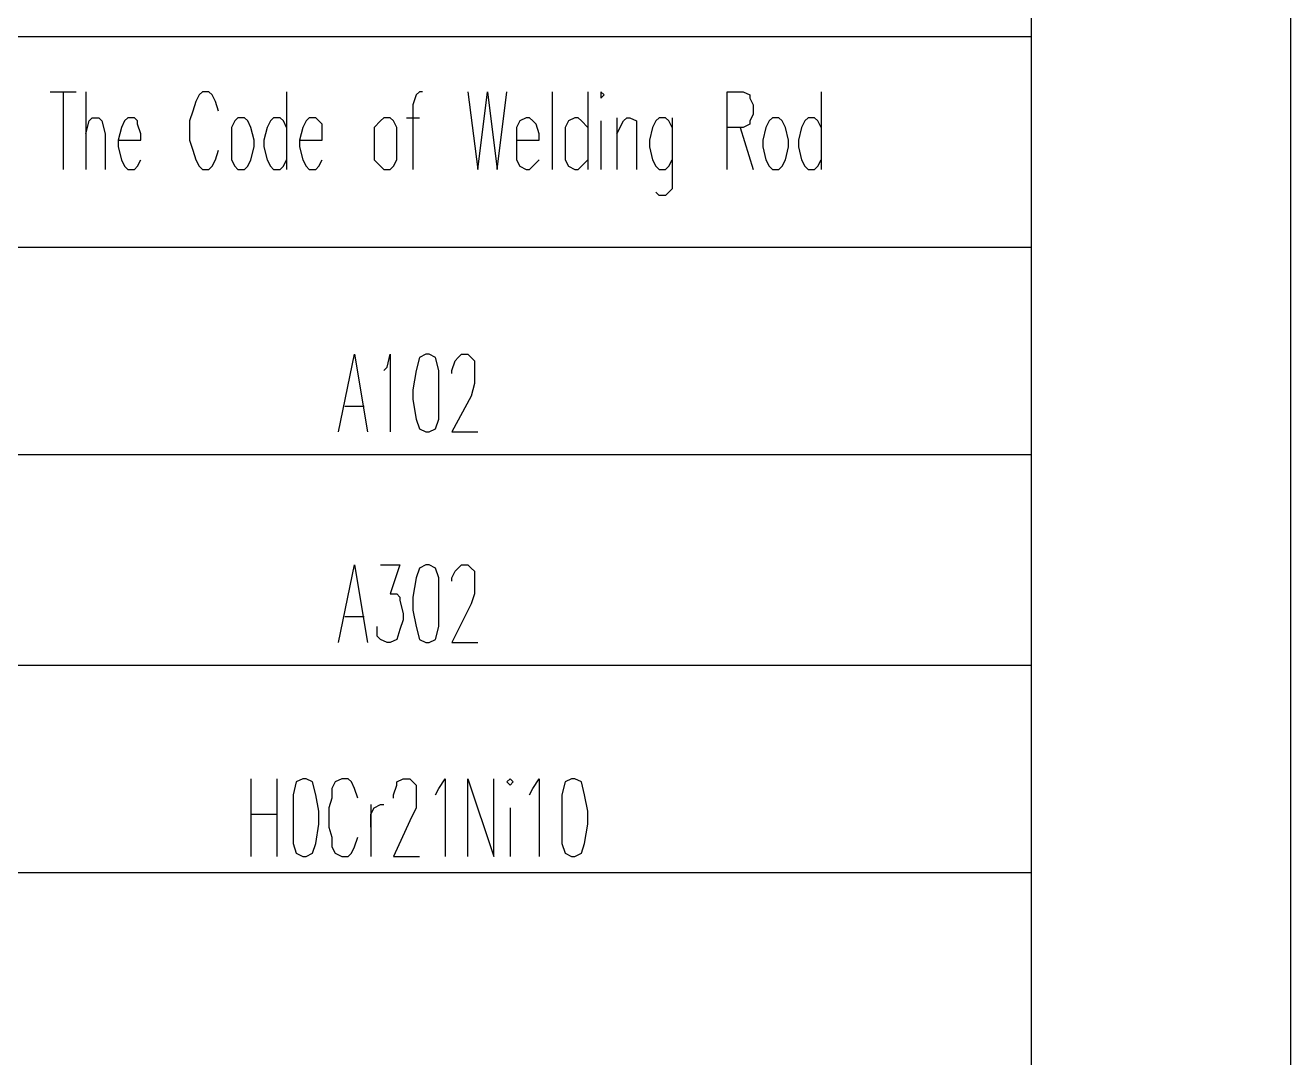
# Model space of a CAD drawing. Extents: x 13.06 to 16.25, y 9.33 to 13.85.
# Drawn here: x 15.9896 to 16.25, y 13.1159 to 13.3283 of the extents above; entities that cross this region are included whole.
import ezdxf

# ---------------------------------------------------------------- set-up
doc = ezdxf.new("R2010")
doc.units = 0
doc.header["$MEASUREMENT"] = 0
doc.linetypes.add('AUSGEZOGEN', pattern=[0])
doc.layers.get('0').update_dxf_attribs({"linetype": 'AUSGEZOGEN'})

msp = doc.modelspace()

# ---------------------------------------------------------------- linework, layer by layer
for points in [[(13.056, 9.33067), (16.25, 9.33067), (16.25, 9.33067), (16.25, 13.85267), (16.25, 13.85267), (13.056, 13.85267), (13.056, 13.85267), (13.056, 9.33067), (13.056, 9.33067)], [(13.19, 9.384), (16.19667, 9.384), (16.19667, 9.384), (16.19667, 13.79933), (16.19667, 13.79933), (13.19, 13.79933), (13.19, 13.79933), (13.19, 9.384), (13.19, 9.384)], [(16.19667, 12.81), (16.19667, 13.79933)], [(15.71267, 13.326), (16.19667, 13.326)], [(15.99467, 13.31467), (16, 13.31467)], [(15.99733, 13.31467), (15.99733, 13.29867)], [(16.002, 13.31467), (16.002, 13.29867)], [(16.02933, 13.31067), (16.02867, 13.31267), (16.02867, 13.31267), (16.028, 13.314), (16.028, 13.314), (16.02733, 13.31467), (16.02733, 13.31467), (16.026, 13.31467), (16.026, 13.31467), (16.02533, 13.314), (16.02533, 13.314), (16.02467, 13.31267), (16.02467, 13.31267), (16.024, 13.31067), (16.024, 13.31067), (16.02333, 13.30867), (16.02333, 13.30867), (16.02333, 13.30467), (16.02333, 13.30467), (16.024, 13.30267), (16.024, 13.30267), (16.02467, 13.30067), (16.02467, 13.30067), (16.02533, 13.29933), (16.02533, 13.29933), (16.026, 13.29867), (16.026, 13.29867), (16.02733, 13.29867), (16.02733, 13.29867), (16.028, 13.29933), (16.028, 13.29933), (16.02867, 13.30067), (16.02867, 13.30067), (16.02933, 13.30267)], [(16.04333, 13.31467), (16.04333, 13.29867)], [(16.07133, 13.31467), (16.07067, 13.31467), (16.07067, 13.31467), (16.07, 13.314), (16.07, 13.314), (16.06933, 13.312), (16.06933, 13.312), (16.06933, 13.29867)], [(16.08067, 13.31467), (16.08267, 13.29867), (16.08267, 13.29867), (16.08467, 13.31467), (16.08467, 13.31467), (16.08667, 13.29867), (16.08667, 13.29867), (16.08867, 13.31467)], [(16.098, 13.31467), (16.098, 13.29867)], [(16.10533, 13.31467), (16.10533, 13.29867)], [(16.108, 13.314), (16.108, 13.31333), (16.108, 13.31333), (16.10867, 13.314), (16.10867, 13.314), (16.108, 13.31467), (16.108, 13.31467), (16.108, 13.314), (16.108, 13.314)], [(16.134, 13.29867), (16.134, 13.31467), (16.134, 13.31467), (16.13733, 13.31467), (16.13733, 13.31467), (16.13867, 13.314), (16.13867, 13.314), (16.13867, 13.31333), (16.13867, 13.31333), (16.13933, 13.312), (16.13933, 13.312), (16.13933, 13.31), (16.13933, 13.31), (16.13867, 13.30867), (16.13867, 13.30867), (16.13867, 13.308), (16.13867, 13.308), (16.13733, 13.30733), (16.13733, 13.30733), (16.134, 13.30733)], [(16.15333, 13.31467), (16.15333, 13.29867)], [(16.002, 13.306), (16.00267, 13.30867), (16.00267, 13.30867), (16.00333, 13.30933), (16.00333, 13.30933), (16.00467, 13.30933), (16.00467, 13.30933), (16.00533, 13.30867), (16.00533, 13.30867), (16.006, 13.306), (16.006, 13.306), (16.006, 13.29867)], [(16.00867, 13.30467), (16.01333, 13.30467), (16.01333, 13.30467), (16.01333, 13.306), (16.01333, 13.306), (16.01267, 13.308), (16.01267, 13.308), (16.01267, 13.30867), (16.01267, 13.30867), (16.012, 13.30933), (16.012, 13.30933), (16.01067, 13.30933), (16.01067, 13.30933), (16.01, 13.30867), (16.01, 13.30867), (16.00933, 13.30733), (16.00933, 13.30733), (16.00867, 13.30467), (16.00867, 13.30467), (16.00867, 13.30333), (16.00867, 13.30333), (16.00933, 13.30067), (16.00933, 13.30067), (16.01, 13.29933), (16.01, 13.29933), (16.01067, 13.29867), (16.01067, 13.29867), (16.012, 13.29867), (16.012, 13.29867), (16.01267, 13.29933), (16.01267, 13.29933), (16.01333, 13.30067)], [(16.03333, 13.30933), (16.03267, 13.30867), (16.03267, 13.30867), (16.032, 13.30733), (16.032, 13.30733), (16.032, 13.30067), (16.032, 13.30067), (16.03267, 13.29933), (16.03267, 13.29933), (16.03333, 13.29867), (16.03333, 13.29867), (16.03467, 13.29867), (16.03467, 13.29867), (16.03533, 13.29933), (16.03533, 13.29933), (16.036, 13.30067), (16.036, 13.30067), (16.03667, 13.30333), (16.03667, 13.30333), (16.03667, 13.30467), (16.03667, 13.30467), (16.036, 13.30733), (16.036, 13.30733), (16.03533, 13.30867), (16.03533, 13.30867), (16.03467, 13.30933), (16.03467, 13.30933), (16.03333, 13.30933), (16.03333, 13.30933)], [(16.04333, 13.30733), (16.04267, 13.30867), (16.04267, 13.30867), (16.042, 13.30933), (16.042, 13.30933), (16.04067, 13.30933), (16.04067, 13.30933), (16.04, 13.30867), (16.04, 13.30867), (16.03933, 13.30733), (16.03933, 13.30733), (16.03867, 13.30467), (16.03867, 13.30467), (16.03867, 13.30333), (16.03867, 13.30333), (16.03933, 13.30067), (16.03933, 13.30067), (16.04, 13.29933), (16.04, 13.29933), (16.04067, 13.29867), (16.04067, 13.29867), (16.042, 13.29867), (16.042, 13.29867), (16.04267, 13.29933), (16.04267, 13.29933), (16.04333, 13.30067)], [(16.046, 13.30467), (16.05067, 13.30467), (16.05067, 13.30467), (16.05067, 13.306), (16.05067, 13.306), (16.05067, 13.308), (16.05067, 13.308), (16.05, 13.30867), (16.05, 13.30867), (16.04933, 13.30933), (16.04933, 13.30933), (16.048, 13.30933), (16.048, 13.30933), (16.04733, 13.30867), (16.04733, 13.30867), (16.04667, 13.30733), (16.04667, 13.30733), (16.046, 13.30467), (16.046, 13.30467), (16.046, 13.30333), (16.046, 13.30333), (16.04667, 13.30067), (16.04667, 13.30067), (16.04733, 13.29933), (16.04733, 13.29933), (16.048, 13.29867), (16.048, 13.29867), (16.04933, 13.29867), (16.04933, 13.29867), (16.05, 13.29933), (16.05, 13.29933), (16.05067, 13.30067)], [(16.06333, 13.30933), (16.06267, 13.30867), (16.06267, 13.30867), (16.06133, 13.30733), (16.06133, 13.30733), (16.06133, 13.30067), (16.06133, 13.30067), (16.06267, 13.29933), (16.06267, 13.29933), (16.06333, 13.29867), (16.06333, 13.29867), (16.06467, 13.29867), (16.06467, 13.29867), (16.06533, 13.29933), (16.06533, 13.29933), (16.066, 13.30067), (16.066, 13.30067), (16.066, 13.30733), (16.066, 13.30733), (16.06533, 13.30867), (16.06533, 13.30867), (16.06467, 13.30933), (16.06467, 13.30933), (16.06333, 13.30933), (16.06333, 13.30933)], [(16.068, 13.30933), (16.07067, 13.30933)], [(16.09067, 13.30467), (16.09533, 13.30467), (16.09533, 13.30467), (16.09533, 13.306), (16.09533, 13.306), (16.09467, 13.308), (16.09467, 13.308), (16.094, 13.30867), (16.094, 13.30867), (16.09333, 13.30933), (16.09333, 13.30933), (16.09267, 13.30933), (16.09267, 13.30933), (16.09133, 13.30867), (16.09133, 13.30867), (16.09067, 13.30733), (16.09067, 13.30733), (16.09067, 13.30067), (16.09067, 13.30067), (16.09133, 13.29933), (16.09133, 13.29933), (16.09267, 13.29867), (16.09267, 13.29867), (16.09333, 13.29867), (16.09333, 13.29867), (16.094, 13.29933), (16.094, 13.29933), (16.09533, 13.30067)], [(16.10533, 13.30733), (16.104, 13.30867), (16.104, 13.30867), (16.10333, 13.30933), (16.10333, 13.30933), (16.10267, 13.30933), (16.10267, 13.30933), (16.10133, 13.30867), (16.10133, 13.30867), (16.10067, 13.30733), (16.10067, 13.30733), (16.10067, 13.30067), (16.10067, 13.30067), (16.10133, 13.29933), (16.10133, 13.29933), (16.10267, 13.29867), (16.10267, 13.29867), (16.10333, 13.29867), (16.10333, 13.29867), (16.104, 13.29933), (16.104, 13.29933), (16.10533, 13.30067)], [(16.11133, 13.30933), (16.11133, 13.29867)], [(16.11133, 13.306), (16.11267, 13.30867), (16.11267, 13.30867), (16.11333, 13.30933), (16.11333, 13.30933), (16.114, 13.30933), (16.114, 13.30933), (16.11533, 13.30867), (16.11533, 13.30867), (16.11533, 13.29867)], [(16.12267, 13.30733), (16.122, 13.30867), (16.122, 13.30867), (16.12133, 13.30933), (16.12133, 13.30933), (16.12, 13.30933), (16.12, 13.30933), (16.11933, 13.30867), (16.11933, 13.30867), (16.11867, 13.30733), (16.11867, 13.30733), (16.118, 13.30467), (16.118, 13.30467), (16.118, 13.30333), (16.118, 13.30333), (16.11867, 13.30067), (16.11867, 13.30067), (16.11933, 13.29933), (16.11933, 13.29933), (16.12, 13.29867), (16.12, 13.29867), (16.12133, 13.29867), (16.12133, 13.29867), (16.122, 13.29933), (16.122, 13.29933), (16.12267, 13.30067)], [(16.12267, 13.30933), (16.12267, 13.29467), (16.12267, 13.29467), (16.122, 13.294), (16.122, 13.294), (16.12133, 13.29333), (16.12133, 13.29333), (16.12, 13.29333), (16.12, 13.29333), (16.11933, 13.294)], [(16.14333, 13.30933), (16.14267, 13.30867), (16.14267, 13.30867), (16.142, 13.30733), (16.142, 13.30733), (16.14133, 13.30467), (16.14133, 13.30467), (16.14133, 13.30333), (16.14133, 13.30333), (16.142, 13.30067), (16.142, 13.30067), (16.14267, 13.29933), (16.14267, 13.29933), (16.14333, 13.29867), (16.14333, 13.29867), (16.14467, 13.29867), (16.14467, 13.29867), (16.14533, 13.29933), (16.14533, 13.29933), (16.146, 13.30067), (16.146, 13.30067), (16.14667, 13.30333), (16.14667, 13.30333), (16.14667, 13.30467), (16.14667, 13.30467), (16.146, 13.30733), (16.146, 13.30733), (16.14533, 13.30867), (16.14533, 13.30867), (16.14467, 13.30933), (16.14467, 13.30933), (16.14333, 13.30933), (16.14333, 13.30933)], [(16.15333, 13.30733), (16.15267, 13.30867), (16.15267, 13.30867), (16.152, 13.30933), (16.152, 13.30933), (16.15067, 13.30933), (16.15067, 13.30933), (16.15, 13.30867), (16.15, 13.30867), (16.14933, 13.30733), (16.14933, 13.30733), (16.14867, 13.30467), (16.14867, 13.30467), (16.14867, 13.30333), (16.14867, 13.30333), (16.14933, 13.30067), (16.14933, 13.30067), (16.15, 13.29933), (16.15, 13.29933), (16.15067, 13.29867), (16.15067, 13.29867), (16.152, 13.29867), (16.152, 13.29867), (16.15267, 13.29933), (16.15267, 13.29933), (16.15333, 13.30067)], [(16.108, 13.30867), (16.108, 13.29867)], [(16.13667, 13.30733), (16.13933, 13.29867)], [(15.73933, 13.28267), (16.19667, 13.28267)], [(16.054, 13.24467), (16.05733, 13.26067), (16.05733, 13.26067), (16.06, 13.24467)], [(16.06333, 13.25733), (16.064, 13.258), (16.064, 13.258), (16.06467, 13.26067), (16.06467, 13.26067), (16.06467, 13.24467)], [(16.072, 13.26067), (16.07067, 13.26), (16.07067, 13.26), (16.07, 13.25733), (16.07, 13.25733), (16.06933, 13.25333), (16.06933, 13.25333), (16.06933, 13.25133), (16.06933, 13.25133), (16.07, 13.24733), (16.07, 13.24733), (16.07067, 13.24533), (16.07067, 13.24533), (16.072, 13.24467), (16.072, 13.24467), (16.07267, 13.24467), (16.07267, 13.24467), (16.074, 13.24533), (16.074, 13.24533), (16.07467, 13.24733), (16.07467, 13.24733), (16.07467, 13.25733), (16.07467, 13.25733), (16.074, 13.26), (16.074, 13.26), (16.07267, 13.26067), (16.07267, 13.26067), (16.072, 13.26067), (16.072, 13.26067)], [(16.07733, 13.25667), (16.07733, 13.25733), (16.07733, 13.25733), (16.078, 13.25933), (16.078, 13.25933), (16.07867, 13.26), (16.07867, 13.26), (16.07933, 13.26067), (16.07933, 13.26067), (16.08067, 13.26067), (16.08067, 13.26067), (16.08133, 13.26), (16.08133, 13.26), (16.082, 13.25933), (16.082, 13.25933), (16.082, 13.25467), (16.082, 13.25467), (16.08133, 13.252), (16.08133, 13.252), (16.07733, 13.24467), (16.07733, 13.24467), (16.08267, 13.24467)], [(16.05533, 13.25), (16.05933, 13.25)], [(15.73933, 13.24), (16.19667, 13.24)], [(16.054, 13.20133), (16.05733, 13.21733), (16.05733, 13.21733), (16.06, 13.20133)], [(16.06267, 13.21733), (16.06667, 13.21733), (16.06667, 13.21733), (16.06467, 13.21133), (16.06467, 13.21133), (16.066, 13.21133), (16.066, 13.21133), (16.06667, 13.21067), (16.06667, 13.21067), (16.06667, 13.21), (16.06667, 13.21), (16.06733, 13.20733), (16.06733, 13.20733), (16.06733, 13.206), (16.06733, 13.206), (16.06667, 13.204), (16.06667, 13.204), (16.066, 13.202), (16.066, 13.202), (16.06467, 13.20133), (16.06467, 13.20133), (16.064, 13.20133), (16.064, 13.20133), (16.06267, 13.202), (16.06267, 13.202), (16.062, 13.20267), (16.062, 13.20267), (16.062, 13.20467)], [(16.072, 13.21733), (16.07067, 13.21667), (16.07067, 13.21667), (16.07, 13.21467), (16.07, 13.21467), (16.06933, 13.21067), (16.06933, 13.21067), (16.06933, 13.208), (16.06933, 13.208), (16.07, 13.20467), (16.07, 13.20467), (16.07067, 13.202), (16.07067, 13.202), (16.072, 13.20133), (16.072, 13.20133), (16.07267, 13.20133), (16.07267, 13.20133), (16.074, 13.202), (16.074, 13.202), (16.07467, 13.20467), (16.07467, 13.20467), (16.07467, 13.21467), (16.07467, 13.21467), (16.074, 13.21667), (16.074, 13.21667), (16.07267, 13.21733), (16.07267, 13.21733), (16.072, 13.21733), (16.072, 13.21733)], [(16.07733, 13.214), (16.07733, 13.21467), (16.07733, 13.21467), (16.078, 13.216), (16.078, 13.216), (16.07867, 13.21667), (16.07867, 13.21667), (16.07933, 13.21733), (16.07933, 13.21733), (16.08067, 13.21733), (16.08067, 13.21733), (16.08133, 13.21667), (16.08133, 13.21667), (16.082, 13.216), (16.082, 13.216), (16.082, 13.21133), (16.082, 13.21133), (16.08133, 13.20933), (16.08133, 13.20933), (16.07733, 13.20133), (16.07733, 13.20133), (16.08267, 13.20133)], [(16.05533, 13.20667), (16.05933, 13.20667)], [(15.73933, 13.19667), (16.19667, 13.19667)], [(16.036, 13.17333), (16.036, 13.15733)], [(16.04133, 13.17333), (16.04133, 13.15733)], [(16.04667, 13.17333), (16.04533, 13.17267), (16.04533, 13.17267), (16.04467, 13.17), (16.04467, 13.17), (16.04467, 13.16), (16.04467, 13.16), (16.04533, 13.158), (16.04533, 13.158), (16.04667, 13.15733), (16.04667, 13.15733), (16.04733, 13.15733), (16.04733, 13.15733), (16.04867, 13.158), (16.04867, 13.158), (16.04933, 13.16), (16.04933, 13.16), (16.05, 13.164), (16.05, 13.164), (16.05, 13.16667), (16.05, 13.16667), (16.04933, 13.17), (16.04933, 13.17), (16.04867, 13.17267), (16.04867, 13.17267), (16.04733, 13.17333), (16.04733, 13.17333), (16.04667, 13.17333), (16.04667, 13.17333)], [(16.058, 13.16933), (16.05733, 13.17133), (16.05733, 13.17133), (16.05667, 13.17267), (16.05667, 13.17267), (16.056, 13.17333), (16.056, 13.17333), (16.05467, 13.17333), (16.05467, 13.17333), (16.05333, 13.17267), (16.05333, 13.17267), (16.05267, 13.17133), (16.05267, 13.17133), (16.05267, 13.16933), (16.05267, 13.16933), (16.052, 13.16733), (16.052, 13.16733), (16.052, 13.16333), (16.052, 13.16333), (16.05267, 13.16133), (16.05267, 13.16133), (16.05267, 13.15933), (16.05267, 13.15933), (16.05333, 13.158), (16.05333, 13.158), (16.05467, 13.15733), (16.05467, 13.15733), (16.056, 13.15733), (16.056, 13.15733), (16.05667, 13.158), (16.05667, 13.158), (16.05733, 13.15933), (16.05733, 13.15933), (16.058, 13.16133)], [(16.06533, 13.16933), (16.06533, 13.17), (16.06533, 13.17), (16.066, 13.172), (16.066, 13.172), (16.066, 13.17267), (16.066, 13.17267), (16.06733, 13.17333), (16.06733, 13.17333), (16.06867, 13.17333), (16.06867, 13.17333), (16.06933, 13.17267), (16.06933, 13.17267), (16.07, 13.172), (16.07, 13.172), (16.07, 13.16733), (16.07, 13.16733), (16.06867, 13.16467), (16.06867, 13.16467), (16.06533, 13.15733), (16.06533, 13.15733), (16.07067, 13.15733)], [(16.074, 13.17), (16.07467, 13.17133), (16.07467, 13.17133), (16.076, 13.17333), (16.076, 13.17333), (16.076, 13.15733)], [(16.08067, 13.15733), (16.08067, 13.17333), (16.08067, 13.17333), (16.086, 13.15733), (16.086, 13.15733), (16.086, 13.17333)], [(16.08867, 13.17267), (16.08933, 13.172), (16.08933, 13.172), (16.09, 13.17267), (16.09, 13.17267), (16.08933, 13.17333), (16.08933, 13.17333), (16.08867, 13.17267), (16.08867, 13.17267)], [(16.09333, 13.17), (16.094, 13.17133), (16.094, 13.17133), (16.09533, 13.17333), (16.09533, 13.17333), (16.09533, 13.15733)], [(16.102, 13.17333), (16.10067, 13.17267), (16.10067, 13.17267), (16.1, 13.17), (16.1, 13.17), (16.1, 13.16), (16.1, 13.16), (16.10067, 13.158), (16.10067, 13.158), (16.102, 13.15733), (16.102, 13.15733), (16.10267, 13.15733), (16.10267, 13.15733), (16.104, 13.158), (16.104, 13.158), (16.10467, 13.16), (16.10467, 13.16), (16.10533, 13.164), (16.10533, 13.164), (16.10533, 13.16667), (16.10533, 13.16667), (16.10467, 13.17), (16.10467, 13.17), (16.104, 13.17267), (16.104, 13.17267), (16.10267, 13.17333), (16.10267, 13.17333), (16.102, 13.17333), (16.102, 13.17333)], [(16.036, 13.166), (16.04133, 13.166)], [(16.06067, 13.168), (16.06067, 13.15733)], [(16.06067, 13.16333), (16.06067, 13.166), (16.06067, 13.166), (16.06133, 13.16733), (16.06133, 13.16733), (16.06267, 13.168), (16.06267, 13.168), (16.06333, 13.168)], [(16.08933, 13.16733), (16.08933, 13.15733)], [(15.73933, 13.154), (16.19667, 13.154)]]:
    msp.add_lwpolyline(points)

doc.saveas('drawing.dxf')
